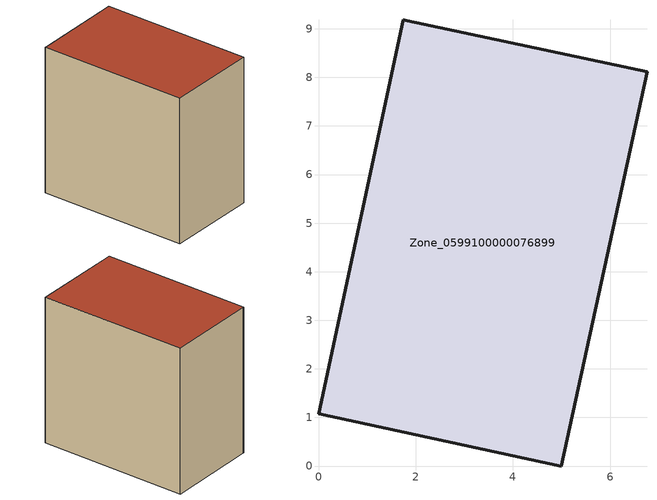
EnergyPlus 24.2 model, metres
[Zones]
Zone_0599100000076899
 floor ground (C_G): 0,1.08 1.75,9.18 1.83,9.16 6.76,8.12 5,0 z0
 wall outside (C_F): 5,0 6.76,8.12 1.83,9.16 1.75,9.18 0,1.08 5,0 z0:8.2
 roof outside (C_R): 1.75,9.18 0,1.08 5,0 6.76,8.12 1.83,9.16 z8.2
[BUILDING]
Pand.0599100000076899: North Axis=0; Terrain=City; Loads Convergence Tolerance Value=0.04; Temperature Convergence Tolerance Value=0.4; Solar Distribution=FullExterior; Maximum Number of Warmup Days=25; Minimum Number of Warmup Days=1
[Site:Location]
Rotterdam.The.Hague.AP_ZH_NLD Design_Conditions: Latitude=51.96; Longitude=4.45; Time Zone=1; Elevation=-4.5
[SITE:GROUNDTEMPERATURE:BUILDINGSURFACE]
18, 18, 18, 18, 18, 18, 18, 18, 18, 18, 18, 18
[MATERIAL] Thermal Absorptance=0.9; Solar Absorptance=0.7; Visible Absorptance=0.7
Name | Roughness | Thickness | Conductivity | Density | Specific Heat
G.TI.1975-1991 | MediumSmooth | 0.15 | 0.288461 | 540 | 1210
F.TI.1975-1991 | Rough | 0.3 | 0.230769 | 1920 | 840
R.TI.1975-1991 | MediumRough | 0.2 | 0.153846 | 1500 | 1000
[CONSTRUCTION]
C_G: G.TI.1975-1991
C_F: F.TI.1975-1991
C_R: R.TI.1975-1991
[ZONE]
Zone_0599100000076899: Type=1; Multiplier=1; Ceiling Height=Autocalculate; Volume=Autocalculate; Floor Area=autocalculate; Part of Total Floor Area=Yes
[ZONEINFILTRATION:DESIGNFLOWRATE]
Infil_Zone_0599100000076899: Zone or ZoneList or Space or SpaceList=Zone_0599100000076899; Schedule=AlwaysOn; Design Flow Rate Calculation Method=Flow/Area; Flow Rate per Floor Area=0.003; Constant Term Coefficient=1; Temperature Term Coefficient=0; Velocity Term Coefficient=0; Velocity Squared Term Coefficient=0
[HVACTEMPLATE:ZONE:IDEALLOADSAIRSYSTEM]
Zone_0599100000076899: Maximum Heating Supply Air Temperature=50; Minimum Cooling Supply Air Temperature=13; Maximum Heating Supply Air Humidity Ratio=0.0156; Minimum Cooling Supply Air Humidity Ratio=0.0077; Heating Limit=NoLimit; Cooling Limit=NoLimit; Dehumidification Control Type=ConstantSensibleHeatRatio; Cooling Sensible Heat Ratio=0.7; Dehumidification Setpoint=60; Humidification Control Type=None; Humidification Setpoint=30; Outdoor Air Method=None; Outdoor Air Flow Rate per Person=0.00944; Outdoor Air Flow Rate per Zone Floor Area=0; Outdoor Air Flow Rate per Zone=0; Demand Controlled Ventilation Type=None; Outdoor Air Economizer Type=NoEconomizer; Heat Recovery Type=None; Sensible Heat Recovery Effectiveness=0.7; Latent Heat Recovery Effectiveness=0.65
[ZONECONTROL:THERMOSTAT]
ThermostatControl_Zone_0599100000076899: Zone or ZoneList=Zone_0599100000076899; Control Type Schedule=DualSetpointControlType; Control 1=Thermostat_Zone_0599100000076899; Temperature Difference Between Cutout And Setpoint=0
[THERMOSTATSETPOINT:DUALSETPOINT]
Thermostat_Zone_0599100000076899: Heating Setpoint Temperature Schedule=HeatingSetpoint_Zone_0599100000076899; Cooling Setpoint Temperature Schedule=CoolingSetpoint_Zone_0599100000076899
[SCHEDULE:COMPACT]
HeatingSetpoint_Zone_0599100000076899: Through: 12/31, For: AllDays, Until: 24:00, 21
CoolingSetpoint_Zone_0599100000076899: Through: 12/31, For: AllDays, Until: 24:00, 24
DualSetpointControlType: Through: 12/31, For: AllDays, Until: 24:00, 4
AlwaysOn: Through: 12/31, For: AllDays, Until: 24:00, 1
